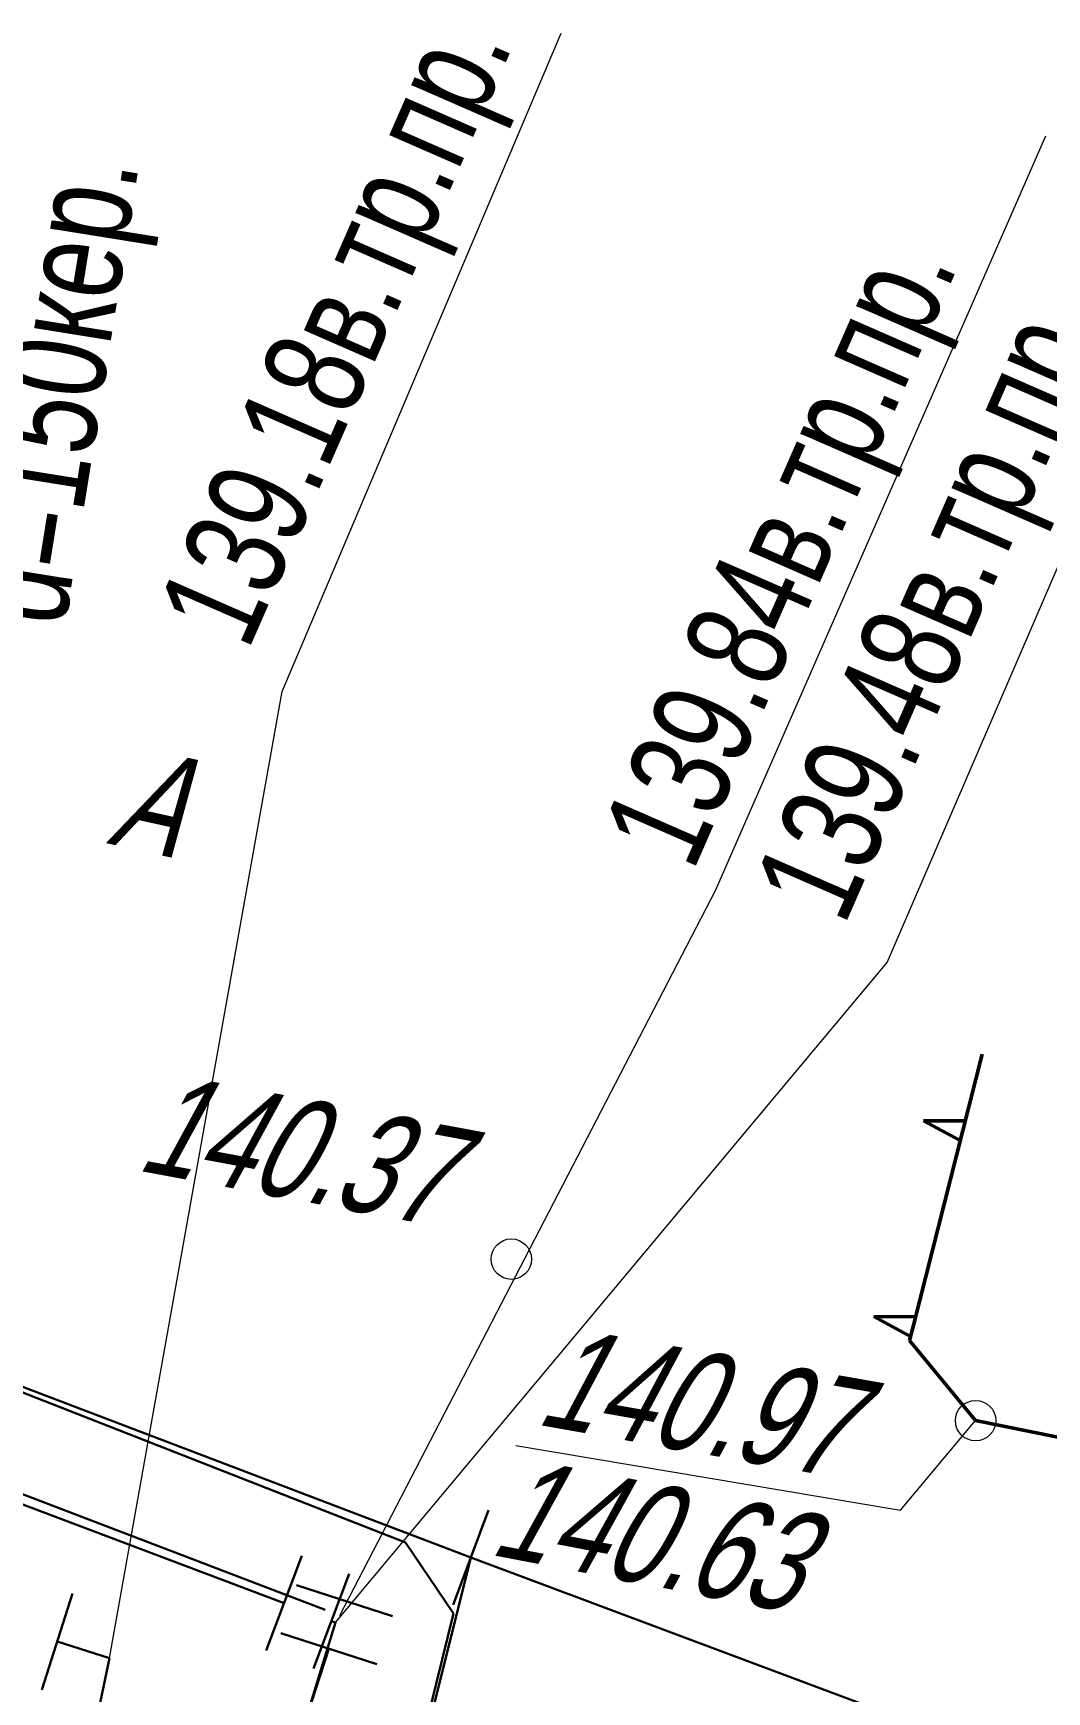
# Model space of a CAD drawing. Extents: x 10098 to 11902, y 8648 to 10202.
# Drawn here: x 11284.19 to 11294.22, y 9090.4 to 9106.81 of the extents above; entities that cross this region are included whole.
import ezdxf

# ---------------------------------------------------------------- set-up
doc = ezdxf.new("R2010")
doc.units = 0
for name, color, linetype in [('23_Ограждения', 7, 'Continuous'), ('38_Высотные_отметки', 7, 'Continuous'), ('49_Проекты', 7, 'Continuous'), ('52_Топонимика', 7, 'Continuous')]:
    doc.layers.add(name, color=color, linetype=linetype)
doc.layers.add('4_Канализация', color=16, linetype='Continuous', lineweight=30)
doc.styles.add('mggt', font='russian_1251.shx', dxfattribs={"width": 0.75, "oblique": 18, "height": 1})

msp = doc.modelspace()

# ---------------------------------------------------------------- linework, layer by layer
at = {"layer": '23_Ограждения', "color": 8, "linetype": 'Continuous', "lineweight": 50}
for p, q in [((11293.387, 9095.956), (11293.579, 9096.712)), ((11293.412, 9096.052), (11292.999, 9096.054)), ((11292.999, 9096.054), (11293.363, 9095.859)), ((11292.896, 9094.017), (11293.387, 9095.956)), ((11292.92, 9094.114), (11292.508, 9094.115)), ((11292.508, 9094.115), (11292.871, 9093.92)), ((11292.861, 9093.88), (11292.896, 9094.017)), ((11293.515, 9093.086), (11292.861, 9093.88)), ((11294.329, 9092.922), (11293.515, 9093.086))]:
    msp.add_line(p, q, dxfattribs=at)
at = {"layer": '38_Высотные_отметки', "color": 8, "lineweight": 15, "flags": 128}
msp.add_lwpolyline([(11288.965, 9092.841), (11292.771, 9092.201), (11293.515, 9093.086)], dxfattribs=at)
at = {"layer": '38_Высотные_отметки', "color": 8, "lineweight": 9}
for centre in [(11288.921, 9094.684, 140.372), (11293.515, 9093.086, 140.63)]:
    msp.add_circle(centre, 0.2, dxfattribs=at)
at = {"layer": '49_Проекты', "color": 8, "linetype": 'Continuous', "lineweight": 30}
for p, q in [((11274.866, 9096.983), (11287.873, 9091.879)), ((11288.519, 9091.731), (11274.785, 9096.967)), ((11283.152, 9092.609), (11286.673, 9091.279)), ((11287.08, 9091.214), (11283.685, 9092.512)), ((11288.344, 9091.263), (11288.694, 9092.2)), ((11285.728, 9080.498), (11288.519, 9091.731)), ((11286.496, 9090.811), (11286.849, 9091.747)), ((11287.873, 9091.879), (11288.348, 9091.176)), ((11288.519, 9091.731), (11299.923, 9087.468)), ((11286.963, 9090.634), (11287.317, 9091.57)), ((11287.746, 9091.15), (11286.795, 9091.459)), ((11284.277, 9090.423), (11284.58, 9091.376)), ((11288.348, 9091.176), (11285.838, 9081.01)), ((11287.181, 9091.087), (11286.085, 9087.532)), ((11287.14, 9091.102), (11287.181, 9091.087)), ((11287.591, 9090.675), (11286.64, 9090.984)), ((11284.428, 9090.899), (11284.945, 9090.735)), ((11285.993, 9087.372), (11287.116, 9090.829)), ((11284.945, 9090.735), (11284.336, 9087.807))]:
    msp.add_line(p, q, dxfattribs=at)
at = {"layer": '49_Проекты', "color": 8, "linetype": 'Continuous', "lineweight": 15}
for points in [[(11284.945, 9090.735), (11286.655, 9100.302), (11289.415, 9106.815)], [(11287.223, 9091.159), (11290.94, 9098.332), (11294.211, 9105.799)], [(11287.181, 9091.087), (11292.639, 9097.62), (11295.868, 9105.102)]]:
    msp.add_lwpolyline(points, dxfattribs=at)

# ---------------------------------------------------------------- texts
at = {"layer": '38_Высотные_отметки', "color": 8, "linetype": 'Continuous', "lineweight": 15, "style": 'mggt', "oblique": 18, "width": 0.75}
for s, rotation, p in [('140.37    ', 349.4313, (11285.197, 9095.566, 140.372)), ('140.97', 349.9966, (11289.148, 9093.051, 140.97)), ('140.63    ', 349.1271, (11288.688, 9091.764, 140.63))]:
    msp.add_text(s, height=1, rotation=rotation, dxfattribs=at).set_placement(p)
at = {"layer": '49_Проекты', "color": 8, "linetype": 'Continuous', "lineweight": 15, "style": 'mggt', "width": 0.75}
for s, p in [('139.18в.тр.пр.', (11286.315, 9100.694)), ('139.84в.тр.пр.', (11290.717, 9098.508)), ('139.48в.тр.пр.', (11292.214, 9097.971))]:
    msp.add_text(s, height=1, rotation=66.3693, dxfattribs=at).set_placement(p)
at = {"layer": '4_Канализация', "color": 8, "linetype": 'Continuous', "lineweight": 15, "ltscale": 0.5, "style": 'mggt', "width": 0.75}
msp.add_text('d=150кер.', height=1, rotation=80.8721, dxfattribs=at).set_placement((11284.501, 9100.927))
at = {"layer": '52_Топонимика', "color": 8, "linetype": 'Continuous', "lineweight": 15, "style": 'mggt', "oblique": 18, "width": 0.75}
msp.add_text('А', height=1, rotation=347.4967, dxfattribs=at).set_placement((11284.908, 9098.801))

doc.saveas('drawing.dxf')
